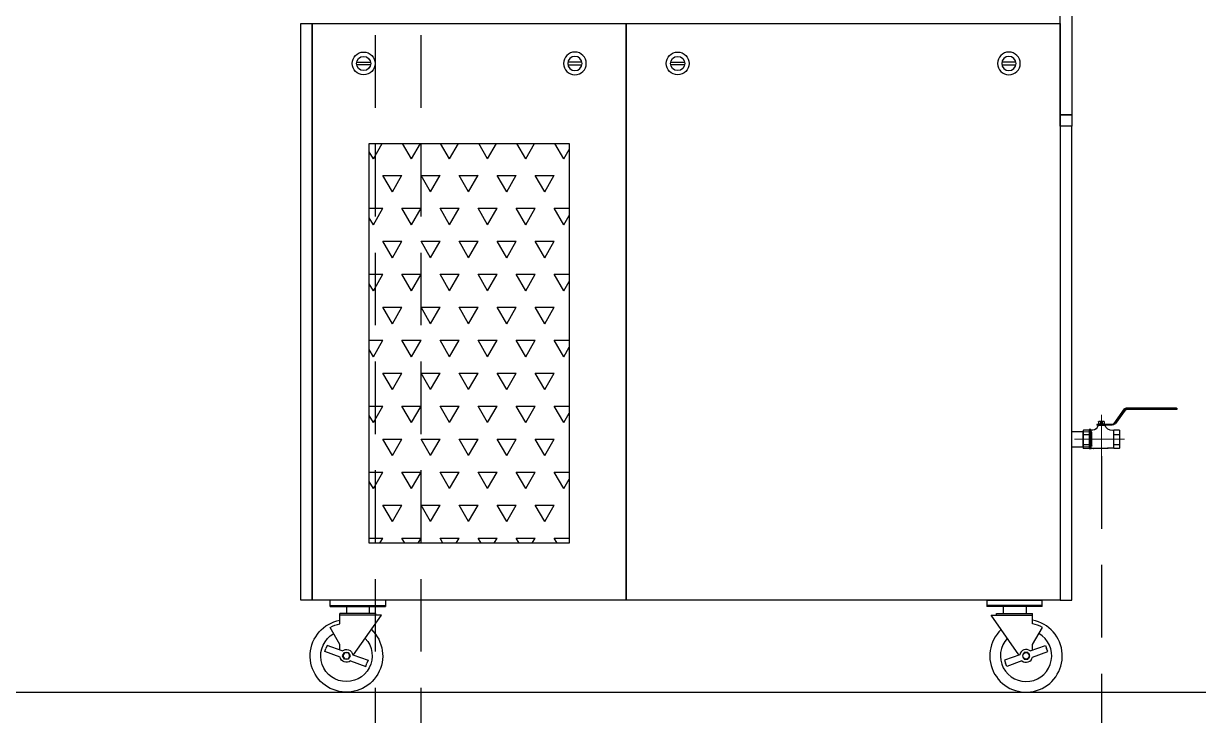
# Model space of a CAD drawing. Header units: millimetres. Extents: x 92843 to 114843, y 2721 to 9158.
# Drawn here: x 96037 to 98095, y 4507 to 5718 of the extents above; entities that cross this region are included whole.
import ezdxf

# ---------------------------------------------------------------- set-up
doc = ezdxf.new("R2010")
doc.units = ezdxf.units.MM
doc.header["$LTSCALE"] = 10
doc.linetypes.add('DASHED2', pattern=[9.525, 6.35, -3.175])
doc.layers.add('CENTER', color=1, linetype='Continuous', lineweight=13)

# ---------------------------------------------------------------- blocks, each defined once
blk = doc.blocks.new('A$C422D07E5')
for p, q in [((-48.5, 0), (-48.5, -11)), ((-48.5, 0), (48.5, 0)), ((48.5, -9), (-48.5, -9)), ((48.5, -11), (-48.5, -11)), ((-20, -11), (-20, -23)), ((20, -11), (20, -23)), ((48.5, -11), (48.5, 0)), ((7.7, -95.9), (-41.3, -26)), ((-41.3, -26), (31.5, -26)), ((-31.5, -26), (-31.5, -23)), ((-31.5, -23), (31.5, -23)), ((31.5, -41.1), (31.5, -23)), ((31.5, -77.5), (48.7, -47.6)), ((27.4, -88.8), (54.1, -79.1)), ((31.5, -87.3), (31.5, -77.5)), ((54.1, -79.1), (56, -84.5)), ((9, -95.5), (-17.7, -105.2)), ((16.9, -91.8), (13.6, -97.5)), ((13.6, -97.5), (16.9, -103.2)), ((23.4, -91.8), (16.9, -91.8)), ((26.7, -97.5), (23.4, -91.8)), ((23.4, -103.2), (26.7, -97.5)), ((31.3, -99.5), (58, -89.8)), ((58, -89.8), (56, -84.5)), ((-17.7, -105.2), (-15.8, -110.5)), ((-13.8, -115.9), (-15.8, -110.5)), ((12.9, -106.2), (-13.8, -115.9)), ((16.9, -103.2), (23.4, -103.2))]:
    blk.add_line(p, q)
blk.add_circle((20.1, -97.5), 5.67)
for radius, start, end in [(63.5, 133.4023, 79.7244), (57.5, 60.1896, 78.6386), (45, 136.8995, 60.2422), (11.3, 50.1448, 169.7356), (11.3, 230.1448, 349.7356)]:
    blk.add_arc((20.1, -97.5), radius, start, end)
blk = doc.blocks.new('A$C5EFD01FD')
for points in [[(7.8, 22.5), (32.2, 22.5)], [(32.2, 17.5), (7.8, 17.5)]]:
    blk.add_lwpolyline(points)
for radius in [20, 12.5]:
    blk.add_circle((20, 20), radius)
blk = doc.blocks.new('A$C43911985')
at = {"linetype": 'Continuous', "ltscale": 2}
h = blk.add_hatch(dxfattribs=at)
h.set_pattern_fill('TRIANG', color=8, scale=7, style=0)
h.set_pattern_definition([(60, (-72337.95, -26565.62), (-33.33749, 57.742237), [33.3375, -33.3375]), (120, (-72337.95, -26565.62), (-66.67499, 7e-06), [33.3375, -33.3375]), (0, (-72354.617, -26536.747), (33.3375, 57.74223), [33.3375, -33.3375])])
h.paths.add_polyline_path([(450, 800), (100, 800), (100, 100), (450, 100)])
for points in [[(0, 1010), (550, 1010), (550, 0), (0, 0)], [(100, 800), (450, 800), (450, 100), (100, 100)]]:
    blk.add_lwpolyline(points, close=True, dxfattribs=at)
blk.add_blockref('A$C5EFD01FD', (70, 920), dxfattribs=at)
at = {"linetype": 'Continuous', "ltscale": 2, "xscale": -1}
blk.add_blockref('A$C5EFD01FD', (480, 920), dxfattribs=at)
blk = doc.blocks.new('A$C544C4B00')
at = {"linetype": 'Continuous', "ltscale": 2}
blk.add_lwpolyline([(0, 1010), (760, 1010), (760, 0), (0, 0)], close=True, dxfattribs=at)
blk.add_blockref('A$C5EFD01FD', (70, 920), dxfattribs=at)
at = {"linetype": 'Continuous', "ltscale": 2, "xscale": -1}
blk.add_blockref('A$C5EFD01FD', (690, 920), dxfattribs=at)
blk = doc.blocks.new('BA-20S')
for p, q in [((-132, 54.1), (-132, 52.4)), ((-132, 54), (-43, 54)), ((-132, 52.5), (-43.7, 52.5)), ((-131.8, 54.3), (-42.9, 54.3)), ((-131.8, 52.2), (-43.8, 52.2)), ((-41.4, 51), (-24.6, 27.7)), ((-41.3, 51.3), (-23.2, 26.3)), ((-40.2, 52.6), (-21.6, 26.8)), ((-40.1, 52.9), (-21.8, 27.7)), ((-19.5, 26), (8, 26)), ((-18.7, 24.5), (8, 24.5)), ((-6, 24.5), (-6, 24.5)), ((-6, 24.2), (6, 24.2)), ((-5, 30.7), (-5, 26)), ((-5, 26.3), (5, 26.3)), ((-4.7, 31), (4.7, 31)), ((-1.5, 31), (-1.5, 26.3)), ((1.5, 31), (1.5, 26.3)), ((5, 30.7), (5, 26)), ((6, 24.5), (6, 23.4)), ((8, 26), (8, 24.5)), ((-32, 15.6), (-31.4, 16)), ((-32, 15.6), (-32, -15.6)), ((-32, 7.5), (-21.5, 7.5)), ((-31.4, 16), (-21.7, 16)), ((-21.5, 15.8), (-21.5, 15.7)), ((-21.5, 15.8), (-21.5, -15.8)), ((-21.3, 15.5), (-19.8, 15.5)), ((14.8, 16), (17.5, 16)), ((18.5, 17), (21.5, 17)), ((18.5, 17), (18.5, -17)), ((20, 17), (20, -17)), ((21.5, 17), (21.5, -17)), ((21.5, 16), (31.4, 16)), ((21.5, 7.5), (32, 7.5)), ((32, 15.6), (31.4, 16)), ((32, 15.6), (32, -15.6)), ((-32, -10), (-21.5, -10)), ((-32, -15.6), (-31.4, -16)), ((-31.4, -16), (-21.7, -16)), ((-21.3, -15.5), (-12, -15.5)), ((-11.4, -15.6), (-11.1, -15.9)), ((-10.6, -16), (13.6, -16)), ((14.2, -16.2), (14.4, -16.3)), ((14.9, -16.5), (18, -16.5)), ((18.5, -17), (21.5, -17)), ((21.5, -10), (32, -10)), ((21.5, -16), (31.4, -16)), ((32, -15.6), (31.4, -16))]:
    blk.add_line(p, q)
for centre, radius, start, end in [((-131.8, 54.1), 0.2, 90, 180), ((-131.8, 52.4), 0.2, 180, 270), ((-43.8, 49.2), 3, 35.9214, 90), ((-43.7, 49.5), 3, 35.9214, 90), ((-43, 50.6), 3.45, 35.9214, 90), ((-42.9, 50.8), 3.45, 35.9214, 90), ((-24.1, 28.2), 0.63, 228.1663, 275.865), ((-18.7, 31), 6.5, 226.3554, 270), ((-22.4, 27.6), 0.634, 329.8069, 7.3373), ((-19.5, 29), 3, 226.3554, 270), ((-18.5, 28.6), 13.2, 264.2579, 341.6997), ((-15.8, 24), 9.78, 2.6136, 2.7057), ((-4.7, 30.7), 0.3, 90, 180), ((4.7, 30.7), 0.3, 360, 90), ((15.7, 26), 10.1, 195.3939, 264.8176), ((-21.7, 15.8), 0.2, 0, 90), ((-21.3, 15.7), 0.2, 180, 270), ((17.5, 17), 1, 270, 0), ((-21.7, -15.8), 0.2, 270, 0), ((-21.3, -15.7), 0.2, 90, 180), ((-12, -16.5), 1, 59.2005, 90), ((-10.6, -15), 1, 239.2005, 270), ((13.6, -17), 1, 55.4536, 90), ((14.9, -15.5), 1, 235.4536, 270), ((18, -17), 0.5, 0, 90)]:
    blk.add_arc(centre, radius, start, end)
at = {"layer": 'CENTER'}
for p, q in [((0, 42.7), (0, -29.8)), ((-40.4, 0), (47, 0))]:
    blk.add_line(p, q, dxfattribs=at)

msp = doc.modelspace()

# ---------------------------------------------------------------- linework, layer by layer
at = {"color": 4, "linetype": 'DASHED2', "ltscale": 2}
for p, q in [((96652.7, 5888.4), (96652.7, 4017.7)), ((97924.7, 4960.6), (97924.7, 3868.9))]:
    msp.add_line(p, q, dxfattribs=at)
at = {"linetype": 'DASHED2', "ltscale": 2}
msp.add_line((96732.7, 5888.4), (96732.7, 3868.9), dxfattribs=at)
for p, q in [((97872.7, 5004), (97892.7, 5004)), ((97892.7, 4976.8), (97892.7, 5004)), ((97892.7, 5003.8), (97907.2, 5003.3)), ((97907.9, 5002.2), (97907.2, 5003.3)), ((97907.9, 4978.6), (97907.9, 5002.2)), ((97872.7, 4976.8), (97892.7, 4976.8)), ((97892.7, 4977), (97907.2, 4977.5)), ((97907.9, 4978.6), (97907.2, 4977.5))]:
    msp.add_line(p, q)
at = {"color": 8, "ltscale": 2}
msp.add_line((93020.3, 4547.4), (99496.9, 4547.4), dxfattribs=at)
at = {"linetype": 'Continuous', "ltscale": 2}
for points in [[(97872.7, 5558.4), (97852.7, 5558.4), (97852.7, 6388.4), (97872.7, 6388.4)], [(97872.7, 5538.4), (97852.7, 5538.4), (97852.7, 5558.4), (97872.7, 5558.4)], [(97872.7, 5538.4), (97852.7, 5538.4), (97852.7, 4708.4), (97872.7, 4708.4)]]:
    msp.add_lwpolyline(points, close=True, dxfattribs=at)
at = {"ltscale": 2}
msp.add_lwpolyline([(96522.7, 5718.4), (96542.7, 5718.4), (96542.7, 4708.4), (96522.7, 4708.4)], close=True, dxfattribs=at)

# ---------------------------------------------------------------- block references
for name, p in [('A$C43911985', (96542.7, 4708.4)), ('A$C544C4B00', (97092.7, 4708.4))]:
    msp.add_blockref(name, p, dxfattribs=at)
at = {"xscale": -1}
msp.add_blockref('BA-20S', (97924.7, 4990.4), dxfattribs=at)
at = {"linetype": 'Continuous', "ltscale": 2, "xscale": -1}
msp.add_blockref('A$C422D07E5', (96622.7, 4708.4), dxfattribs=at)
at = {"linetype": 'Continuous', "ltscale": 2}
msp.add_blockref('A$C422D07E5', (97772.7, 4708.4), dxfattribs=at)

doc.saveas('drawing.dxf')
